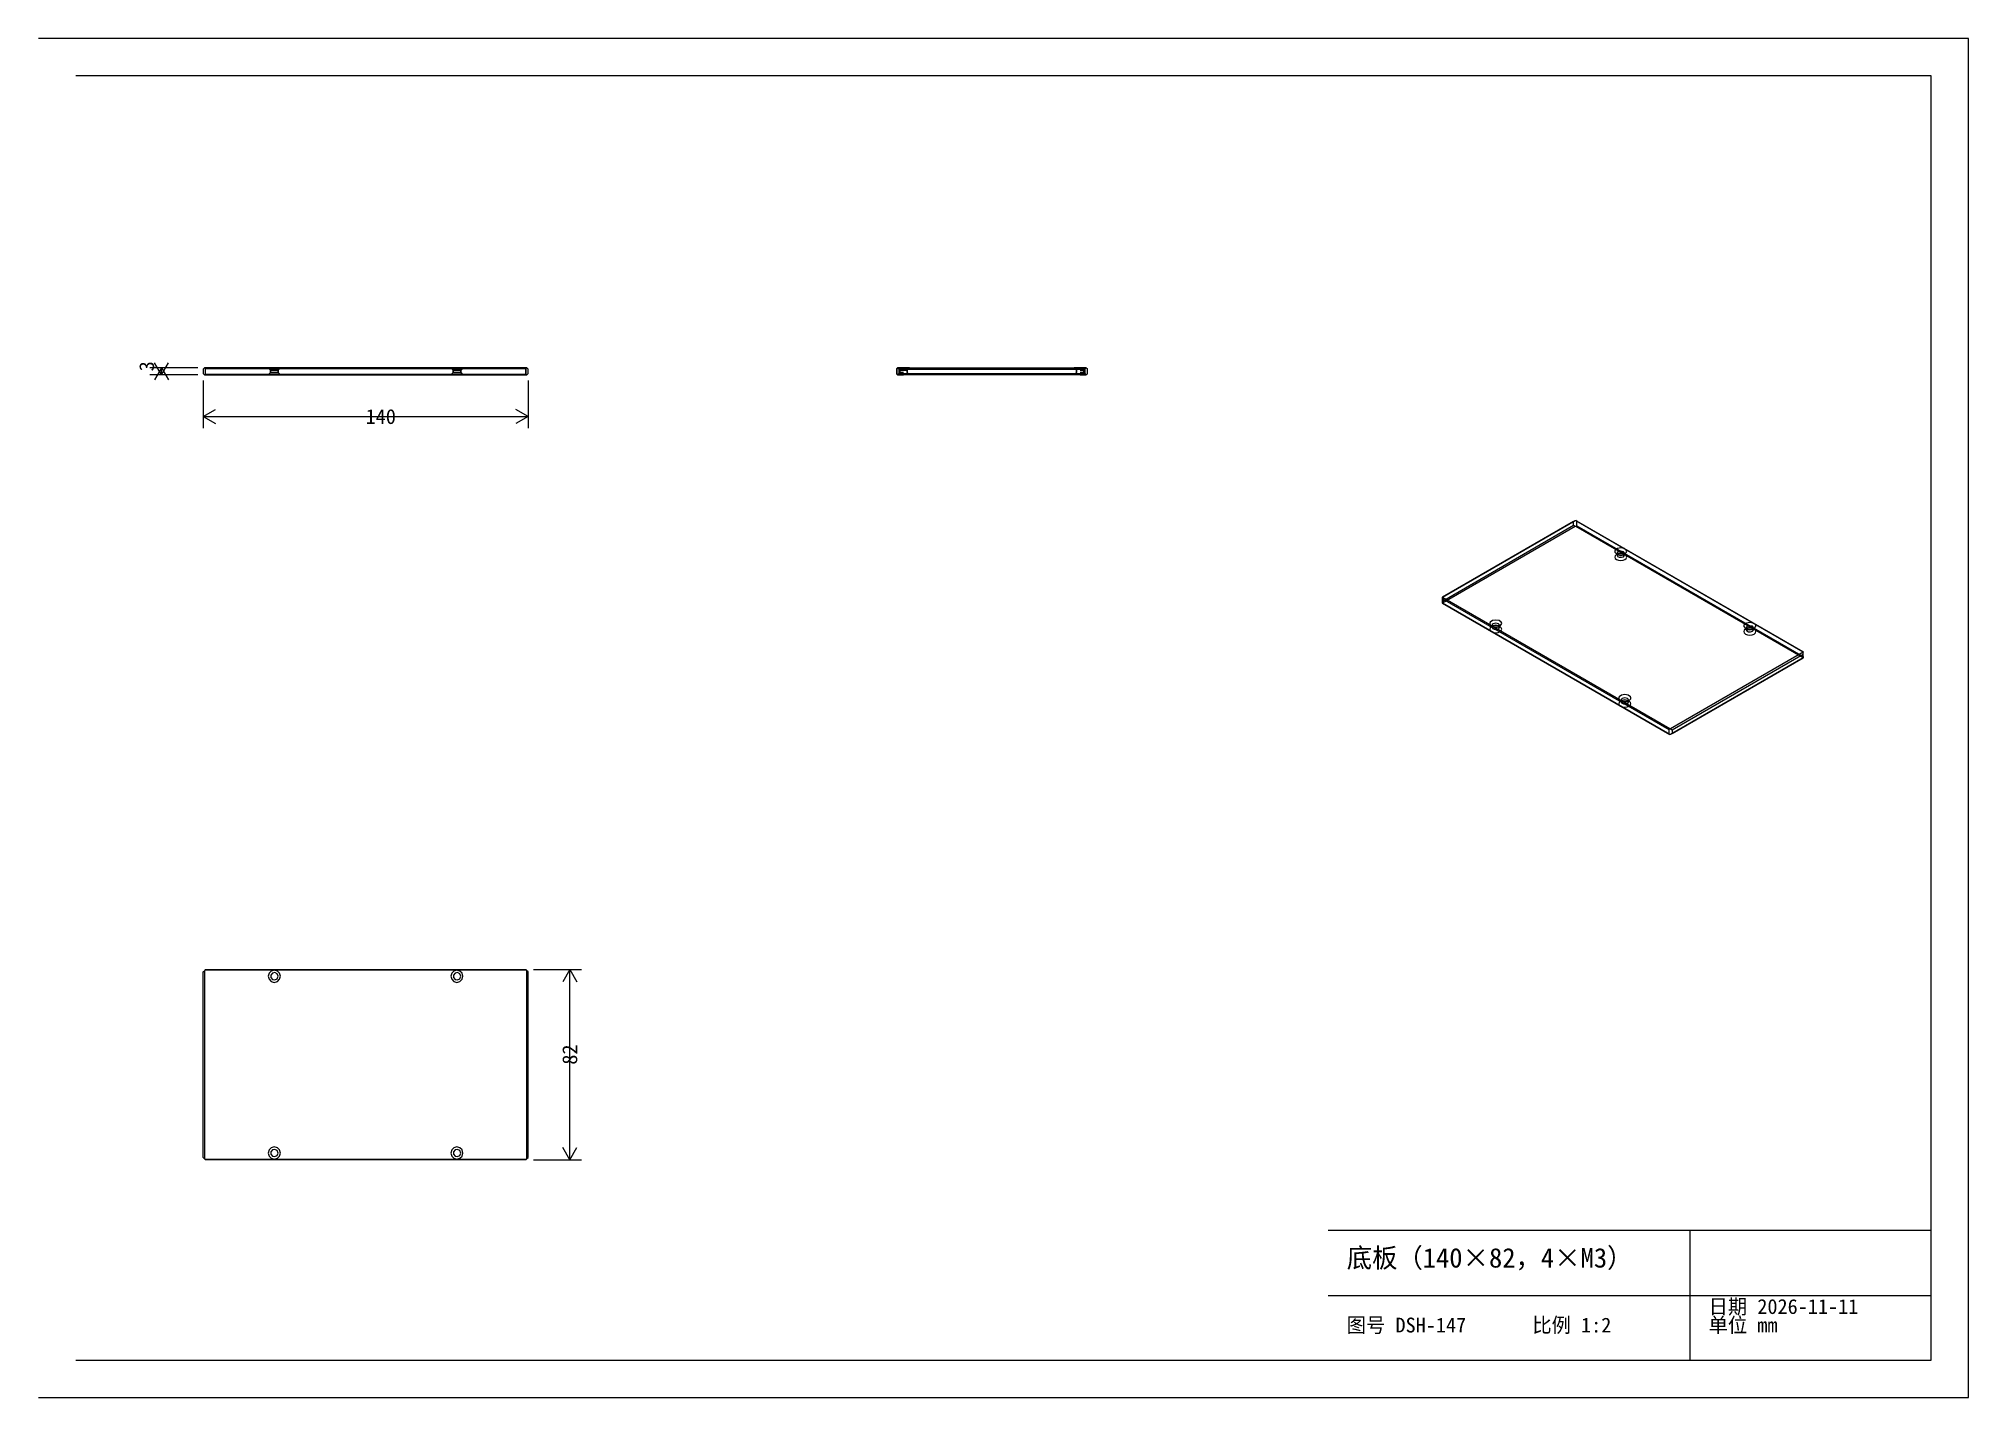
# Model space of a CAD drawing. Header units: metres. Extents: x 2 to 418, y 2 to 295.
import ezdxf

# ---------------------------------------------------------------- set-up
doc = ezdxf.new("R2010")
doc.units = ezdxf.units.M

msp = doc.modelspace()

# ---------------------------------------------------------------- linework, layer by layer
at = {"layer": 'dim'}
for p, q in [((28.5, 222.5), (27, 225.11)), ((28.5, 222.5), (30, 225.11)), ((36.3, 224), (26, 224)), ((36.3, 222.5), (26, 222.5)), ((28.5, 224), (27, 221.39)), ((28.5, 222.5), (28.5, 224)), ((28.5, 224), (30, 221.39)), ((37.5, 221.3), (37.5, 211)), ((107.5, 221.3), (107.5, 211)), ((37.5, 213.5), (40.11, 215)), ((37.5, 213.5), (107.5, 213.5)), ((37.5, 213.5), (40.11, 212)), ((107.5, 213.5), (104.89, 215)), ((107.5, 213.5), (104.89, 212)), ((108.7, 94.25), (119, 94.25)), ((116.5, 94.25), (115, 91.64)), ((116.5, 53.25), (116.5, 94.25)), ((116.5, 94.25), (118, 91.64)), ((116.5, 53.25), (115, 55.86)), ((116.5, 53.25), (118, 55.86)), ((108.7, 53.25), (119, 53.25))]:
    msp.add_line(p, q, dxfattribs=at)
at = {"layer": 'hidden'}
for p, q in [((37.75, 224), (37.5, 223.75)), ((37.5, 223.75), (37.5, 222.75)), ((37.5, 222.75), (37.75, 222.5)), ((107.25, 224), (37.75, 224)), ((37.75, 222.5), (107.25, 222.5)), ((38, 223.85), (37.85, 224)), ((37.85, 222.5), (38, 222.65)), ((38, 222.65), (38, 223.85)), ((38, 223.85), (107, 223.85)), ((54.115, 224), (51.515, 224)), ((51.515, 224), (54.115, 224)), ((54.115, 224), (51.515, 224)), ((51.515, 224), (54.115, 224)), ((52.015, 223.5), (51.515, 224)), ((51.515, 224), (52.015, 223.5)), ((52.015, 223), (51.515, 222.5)), ((51.515, 222.5), (52.015, 223)), ((54.115, 222.5), (51.515, 222.5)), ((51.515, 222.5), (54.115, 222.5)), ((54.115, 222.5), (51.515, 222.5)), ((51.515, 222.5), (54.115, 222.5)), ((53.615, 223.5), (52.015, 223.5)), ((52.015, 223.5), (53.615, 223.5)), ((53.615, 223.5), (52.015, 223.5)), ((52.015, 223.5), (53.615, 223.5)), ((52.015, 223), (52.015, 223.5)), ((52.015, 223.5), (52.015, 223)), ((53.615, 223), (52.015, 223)), ((52.015, 223), (53.615, 223)), ((53.615, 223), (52.015, 223)), ((52.015, 223), (53.615, 223)), ((54.115, 224), (53.615, 223.5)), ((53.615, 223.5), (54.115, 224)), ((53.615, 223), (53.615, 223.5)), ((53.615, 223.5), (53.615, 223)), ((54.115, 222.5), (53.615, 223)), ((53.615, 223), (54.115, 222.5)), ((93.485, 224), (90.885, 224)), ((90.885, 224), (93.485, 224)), ((93.485, 224), (90.885, 224)), ((90.885, 224), (93.485, 224)), ((91.385, 223.5), (90.885, 224)), ((90.885, 224), (91.385, 223.5)), ((91.385, 223), (90.885, 222.5)), ((90.885, 222.5), (91.385, 223)), ((93.485, 222.5), (90.885, 222.5)), ((90.885, 222.5), (93.485, 222.5)), ((93.485, 222.5), (90.885, 222.5)), ((90.885, 222.5), (93.485, 222.5)), ((92.985, 223.5), (91.385, 223.5)), ((91.385, 223.5), (92.985, 223.5)), ((92.985, 223.5), (91.385, 223.5)), ((91.385, 223.5), (92.985, 223.5)), ((91.385, 223), (91.385, 223.5)), ((91.385, 223.5), (91.385, 223)), ((92.985, 223), (91.385, 223)), ((91.385, 223), (92.985, 223)), ((92.985, 223), (91.385, 223)), ((91.385, 223), (92.985, 223)), ((93.485, 224), (92.985, 223.5)), ((92.985, 223.5), (93.485, 224)), ((92.985, 223), (92.985, 223.5)), ((92.985, 223.5), (92.985, 223)), ((93.485, 222.5), (92.985, 223)), ((92.985, 223), (93.485, 222.5)), ((107, 223.85), (107.15, 224)), ((107, 222.65), (107, 223.85)), ((107.5, 223.75), (107.25, 224)), ((107.25, 222.5), (107.5, 222.75)), ((107.5, 222.75), (107.5, 223.75)), ((187, 223.85), (187.15, 224)), ((187, 222.65), (187, 223.85)), ((187.15, 222.5), (187, 222.65)), ((187.15, 224), (227.85, 224)), ((187.15, 224), (189.75, 224)), ((189.75, 224), (187.15, 224)), ((187.15, 224), (189.75, 224)), ((189.75, 224), (187.15, 224)), ((187.15, 224), (187.65, 223.5)), ((187.65, 223.5), (187.15, 224)), ((187.65, 223), (187.15, 222.5)), ((187.15, 222.5), (187.65, 223)), ((227.85, 222.5), (187.15, 222.5)), ((188.45, 222.5), (187.15, 222.5)), ((187.15, 222.5), (188.45, 222.5)), ((187.25, 224), (187.5, 223.75)), ((187.5, 222.75), (187.25, 222.5)), ((187.5, 223.75), (187.5, 222.75)), ((187.5, 222.75), (227.5, 222.75)), ((187.65, 223.5), (189.25, 223.5)), ((189.25, 223.5), (187.65, 223.5)), ((187.65, 223.5), (189.25, 223.5)), ((189.25, 223.5), (187.65, 223.5)), ((187.65, 223), (187.65, 223.5)), ((187.65, 223.5), (187.65, 223)), ((188.45, 223), (187.65, 223)), ((187.65, 223), (188.45, 223)), ((189.25, 223.5), (189.75, 224)), ((189.75, 224), (189.25, 223.5)), ((189.25, 223.5), (189.25, 223)), ((189.25, 223), (189.25, 223.5)), ((189.25, 223), (189.75, 222.5)), ((189.75, 222.5), (189.25, 223)), ((227.85, 224), (225.25, 224)), ((225.25, 224), (227.85, 224)), ((226.55, 224), (225.25, 224)), ((225.25, 224), (226.55, 224)), ((225.75, 223.5), (225.25, 224)), ((225.25, 224), (225.75, 223.5)), ((225.75, 223), (225.25, 222.5)), ((225.25, 222.5), (225.75, 223)), ((225.75, 223.5), (225.75, 223)), ((225.75, 223), (225.75, 223.5)), ((226.55, 223.5), (227.35, 223.5)), ((227.35, 223.5), (226.55, 223.5)), ((226.55, 223), (227.35, 223)), ((227.35, 223), (226.55, 223)), ((226.55, 222.5), (227.85, 222.5)), ((227.85, 222.5), (226.55, 222.5)), ((227.35, 223.5), (227.85, 224)), ((227.85, 224), (227.35, 223.5)), ((227.35, 223.5), (227.35, 223)), ((227.35, 223), (227.35, 223.5)), ((227.35, 223), (227.85, 222.5)), ((227.85, 222.5), (227.35, 223)), ((227.5, 223.75), (227.5, 222.75)), ((227.5, 222.75), (227.75, 222.5)), ((227.85, 224), (228, 223.85)), ((228, 222.65), (227.85, 222.5)), ((228, 223.85), (228, 222.65)), ((332.8934, 190.8619), (304.6091, 174.532)), ((304.6091, 173.7155), (332.8934, 190.0454)), ((304.6091, 173.3072), (333.247, 189.8413)), ((332.8934, 190.8619), (333.247, 191.066)), ((332.8934, 190.0454), (332.8934, 190.8619)), ((332.8934, 190.0454), (333.247, 189.8413)), ((333.247, 189.8413), (333.3884, 189.8413)), ((333.6005, 190.9436), (333.3884, 191.066)), ((333.3884, 189.8413), (333.6005, 189.9638)), ((333.3884, 189.8413), (382.3909, 161.5497)), ((333.6005, 189.9638), (333.6005, 190.9436)), ((382.3909, 162.7744), (333.6005, 190.9436)), ((333.6005, 189.9638), (382.3909, 161.7946)), ((341.8499, 183.4884), (341.751, 183.2011)), ((341.751, 183.2011), (341.8499, 182.9139)), ((342.1317, 183.7318), (341.8499, 183.4884)), ((342.4853, 183.936), (342.1317, 183.7318)), ((342.4853, 183.691), (342.1317, 183.8951)), ((342.3519, 183.8339), (342.1317, 183.7318)), ((342.251, 183.6094), (342.251, 184.0176)), ((342.3334, 183.8135), (342.251, 183.6094)), ((342.251, 183.6094), (342.3858, 183.3528)), ((342.3519, 183.7931), (342.4853, 183.691)), ((342.3858, 183.3528), (342.7448, 183.1827)), ((342.4853, 183.691), (343.051, 183.5557)), ((342.7448, 183.1827), (343.2071, 183.1564)), ((343.051, 183.5557), (343.6167, 183.691)), ((343.2071, 183.1564), (343.6167, 183.2828)), ((343.6167, 183.936), (343.9702, 183.7318)), ((343.9702, 183.8951), (343.6167, 183.691)), ((343.6167, 183.691), (343.7501, 183.7931)), ((343.6167, 183.2828), (343.7901, 183.4326)), ((343.9702, 183.7318), (343.7501, 183.8339)), ((343.851, 183.6094), (343.7686, 183.8135)), ((343.7901, 183.4326), (343.851, 183.6094)), ((343.851, 183.6094), (343.851, 184.0176)), ((344.252, 183.4884), (343.9702, 183.7318)), ((344.351, 183.2011), (344.252, 183.4884)), ((344.252, 182.9139), (344.351, 183.2011)), ((341.8499, 182.9139), (342.1317, 182.6704)), ((342.1317, 182.6704), (342.5535, 182.5077)), ((342.5535, 182.5077), (343.051, 182.4506)), ((343.051, 182.4506), (343.5485, 182.5077)), ((343.5485, 182.5077), (343.9702, 182.6704)), ((343.9702, 182.6704), (344.252, 182.9139)), ((304.6091, 174.532), (304.6091, 173.2256)), ((304.6091, 173.2256), (353.6116, 144.934)), ((314.9092, 167.9341), (314.8102, 167.6469)), ((314.8102, 167.6469), (314.9092, 167.3596)), ((315.191, 168.1776), (314.9092, 167.9341)), ((314.9092, 167.3596), (315.191, 167.1161)), ((315.5445, 168.3817), (315.191, 168.1776)), ((315.5445, 168.1368), (315.191, 168.3409)), ((315.4111, 168.2797), (315.191, 168.1776)), ((315.191, 167.1161), (315.6127, 166.9534)), ((315.3102, 168.0551), (315.3102, 168.4634)), ((315.3926, 168.2592), (315.3102, 168.0551)), ((315.3102, 168.0551), (315.445, 167.7985)), ((315.4111, 168.2388), (315.5445, 168.1368)), ((315.445, 167.7985), (315.8041, 167.6284)), ((315.5445, 168.1368), (316.1102, 168.0015)), ((315.6127, 166.9534), (316.1102, 166.8963)), ((315.8041, 167.6284), (316.2663, 167.6021)), ((316.1102, 168.0015), (316.6759, 168.1368)), ((316.1102, 166.8963), (316.6077, 166.9534)), ((316.2663, 167.6021), (316.6759, 167.7285)), ((316.6077, 166.9534), (317.0295, 167.1161)), ((316.6759, 168.3817), (317.0295, 168.1776)), ((317.0295, 168.3409), (316.6759, 168.1368)), ((316.6759, 168.1368), (316.8093, 168.2388)), ((316.6759, 167.7285), (316.8493, 167.8784)), ((317.0295, 168.1776), (316.8093, 168.2797)), ((316.9102, 168.0551), (316.8279, 168.2592)), ((316.8493, 167.8784), (316.9102, 168.0551)), ((316.9102, 168.0551), (316.9102, 168.4634)), ((317.3113, 167.9341), (317.0295, 168.1776)), ((317.0295, 167.1161), (317.3113, 167.3596)), ((317.4102, 167.6469), (317.3113, 167.9341)), ((317.3113, 167.3596), (317.4102, 167.6469)), ((369.6887, 167.4156), (369.5898, 167.1284)), ((369.5898, 167.1284), (369.6887, 166.8412)), ((369.9705, 167.6591), (369.6887, 167.4156)), ((369.6887, 166.8412), (369.9705, 166.5977)), ((370.3241, 167.8632), (369.9705, 167.6591)), ((370.3241, 167.6183), (369.9705, 167.8224)), ((370.1907, 167.7612), (369.9705, 167.6591)), ((369.9705, 166.5977), (370.3923, 166.435)), ((370.0898, 167.5366), (370.0898, 167.9449)), ((370.1721, 167.7408), (370.0898, 167.5366)), ((370.0898, 167.5366), (370.2246, 167.28)), ((370.1907, 167.7204), (370.3241, 167.6183)), ((370.2246, 167.28), (370.5836, 167.1099)), ((370.3241, 167.6183), (370.8898, 167.483)), ((370.3923, 166.435), (370.8898, 166.3778)), ((370.5836, 167.1099), (371.0459, 167.0836)), ((370.8898, 167.483), (371.4555, 167.6183)), ((370.8898, 166.3778), (371.3873, 166.435)), ((371.0459, 167.0836), (371.4555, 167.21)), ((371.3873, 166.435), (371.809, 166.5977)), ((371.4555, 167.8632), (371.809, 167.6591)), ((371.809, 167.8224), (371.4555, 167.6183)), ((371.4555, 167.6183), (371.5889, 167.7204)), ((371.4555, 167.21), (371.6289, 167.3599)), ((371.809, 167.6591), (371.5889, 167.7612)), ((371.6898, 167.5366), (371.6074, 167.7408)), ((371.6289, 167.3599), (371.6898, 167.5366)), ((371.6898, 167.5366), (371.6898, 167.9449)), ((372.0908, 167.4156), (371.809, 167.6591)), ((371.809, 166.5977), (372.0908, 166.8412)), ((372.1898, 167.1284), (372.0908, 167.4156)), ((372.0908, 166.8412), (372.1898, 167.1284)), ((382.3909, 161.7946), (382.3909, 162.7744)), ((382.3909, 161.468), (353.753, 144.934)), ((382.3909, 161.7946), (382.3909, 161.5497)), ((382.3909, 161.5497), (382.3909, 161.468)), ((342.748, 151.8614), (342.649, 151.5741)), ((342.649, 151.5741), (342.748, 151.2869)), ((343.0298, 152.1049), (342.748, 151.8614)), ((342.748, 151.2869), (343.0298, 151.0434)), ((343.3833, 152.309), (343.0298, 152.1049)), ((343.3833, 152.064), (343.0298, 152.2682)), ((343.2499, 152.2069), (343.0298, 152.1049)), ((343.0298, 151.0434), (343.4515, 150.8807)), ((343.149, 151.9824), (343.149, 152.3906)), ((343.2314, 152.1865), (343.149, 151.9824)), ((343.149, 151.9824), (343.2838, 151.7258)), ((343.2499, 152.1661), (343.3833, 152.064)), ((343.2838, 151.7258), (343.6429, 151.5557)), ((343.3833, 152.064), (343.949, 151.9287)), ((343.4515, 150.8807), (343.949, 150.8236)), ((343.6429, 151.5557), (344.1051, 151.5294)), ((343.949, 151.9287), (344.5147, 152.064)), ((343.949, 150.8236), (344.4465, 150.8807)), ((344.1051, 151.5294), (344.5147, 151.6558)), ((344.4465, 150.8807), (344.8683, 151.0434)), ((344.5147, 152.309), (344.8683, 152.1049)), ((344.8683, 152.2682), (344.5147, 152.064)), ((344.5147, 152.064), (344.6481, 152.1661)), ((344.5147, 151.6558), (344.6881, 151.8056)), ((344.8683, 152.1049), (344.6481, 152.2069)), ((344.749, 151.9824), (344.6666, 152.1865)), ((344.6881, 151.8056), (344.749, 151.9824)), ((344.749, 151.9824), (344.749, 152.3906)), ((345.1501, 151.8614), (344.8683, 152.1049)), ((344.8683, 151.0434), (345.1501, 151.2869)), ((345.249, 151.5741), (345.1501, 151.8614)), ((345.1501, 151.2869), (345.249, 151.5741))]:
    msp.add_line(p, q, dxfattribs=at)
at = {"layer": 'paper'}
for p, q in [((418, 295), (2, 295)), ((418, 2), (418, 295)), ((410, 287), (10, 287)), ((410, 10), (410, 287)), ((410, 38), (280, 38)), ((358, 10), (358, 38)), ((410, 10), (410, 38)), ((280, 24), (410, 24)), ((10, 10), (410, 10)), ((280, 10), (410, 10)), ((2, 2), (418, 2))]:
    msp.add_line(p, q, dxfattribs=at)
at = {"layer": 'visible'}
for p, q in [((37.75, 224), (37.5, 223.75)), ((37.5, 223.75), (37.5, 222.75)), ((37.5, 222.75), (37.75, 222.5)), ((37.85, 224), (37.75, 224)), ((37.75, 222.5), (37.85, 222.5)), ((38, 223.85), (37.85, 224)), ((107.25, 224), (37.85, 224)), ((37.85, 222.5), (38, 222.65)), ((37.85, 222.5), (107.25, 222.5)), ((38, 222.65), (38, 223.85)), ((38, 223.85), (107, 223.85)), ((38, 222.65), (107, 222.65)), ((107, 223.85), (107.15, 224)), ((107, 223.85), (107, 222.65)), ((107, 222.65), (107.15, 222.5)), ((107.5, 223.75), (107.25, 224)), ((107.25, 222.5), (107.5, 222.75)), ((107.5, 222.75), (107.5, 223.75)), ((187.15, 224), (187, 223.85)), ((187, 223.85), (187, 222.65)), ((187, 222.65), (187.15, 222.5)), ((187.25, 224), (187.15, 224)), ((187.15, 222.5), (187.25, 222.5)), ((187.5, 223.75), (187.25, 224)), ((187.25, 224), (227.85, 224)), ((187.25, 222.5), (187.5, 222.75)), ((227.85, 222.5), (187.25, 222.5)), ((187.5, 222.75), (187.5, 223.75)), ((187.5, 223.75), (227.5, 223.75)), ((187.5, 222.75), (227.5, 222.75)), ((227.5, 223.75), (227.75, 224)), ((227.5, 222.75), (227.5, 223.75)), ((227.5, 222.75), (227.75, 222.5)), ((227.85, 224), (228, 223.85)), ((228, 222.65), (227.85, 222.5)), ((228, 223.85), (228, 222.65)), ((304.6091, 174.532), (333.247, 191.066)), ((333.247, 191.066), (333.3884, 191.066)), ((333.3884, 191.066), (382.3909, 162.7744)), ((341.8499, 184.7131), (341.7572, 184.4994)), ((341.7572, 184.4994), (341.776, 184.2794)), ((341.776, 184.2794), (342.1317, 183.8951)), ((342.3287, 185.0499), (341.8499, 184.7131)), ((342.1317, 183.8951), (342.5535, 183.7324)), ((342.3119, 184.1944), (342.251, 184.0176)), ((342.251, 184.0176), (342.3519, 183.7931)), ((342.4853, 184.3442), (342.3119, 184.1944)), ((343.051, 185.1764), (342.3287, 185.0499)), ((342.4853, 183.936), (342.3334, 183.8135)), ((343.051, 183.9517), (342.3519, 183.8339)), ((343.051, 184.4795), (342.4853, 184.3442)), ((343.051, 184.0713), (342.4853, 183.936)), ((342.5535, 183.7324), (343.051, 183.6753)), ((343.7732, 185.0499), (343.051, 185.1764)), ((343.6167, 184.3442), (343.051, 184.4795)), ((343.6167, 183.936), (343.051, 184.0713)), ((343.7501, 183.8339), (343.051, 183.9517)), ((343.051, 183.6753), (343.5485, 183.7324)), ((343.5485, 183.7324), (343.9702, 183.8951)), ((343.7901, 184.1944), (343.6167, 184.3442)), ((343.7686, 183.8135), (343.6167, 183.936)), ((343.7501, 183.7931), (343.851, 184.0176)), ((344.252, 184.7131), (343.7732, 185.0499)), ((343.851, 184.0176), (343.7901, 184.1944)), ((343.9702, 183.8951), (344.326, 184.2794)), ((344.3447, 184.4994), (344.252, 184.7131)), ((344.326, 184.2794), (344.3447, 184.4994)), ((304.6091, 173.2256), (304.6091, 174.532)), ((353.6116, 146.1587), (304.6091, 174.4503)), ((304.6091, 174.2054), (353.3995, 146.0362)), ((353.6116, 144.934), (304.6091, 173.2256)), ((314.9092, 169.1588), (314.8165, 168.9452)), ((314.8165, 168.9452), (314.8352, 168.7252)), ((314.8352, 168.7252), (315.191, 168.3409)), ((315.388, 169.4957), (314.9092, 169.1588)), ((315.191, 168.3409), (315.6127, 168.1782)), ((315.3711, 168.6401), (315.3102, 168.4634)), ((315.3102, 168.4634), (315.4111, 168.2388)), ((315.5445, 168.79), (315.3711, 168.6401)), ((316.1102, 169.6222), (315.388, 169.4957)), ((315.5445, 168.3817), (315.3926, 168.2592)), ((316.1102, 168.3974), (315.4111, 168.2797)), ((316.1102, 168.9252), (315.5445, 168.79)), ((316.1102, 168.517), (315.5445, 168.3817)), ((315.6127, 168.1782), (316.1102, 168.1211)), ((316.8325, 169.4957), (316.1102, 169.6222)), ((316.6759, 168.79), (316.1102, 168.9252)), ((316.6759, 168.3817), (316.1102, 168.517)), ((316.8093, 168.2797), (316.1102, 168.3974)), ((316.1102, 168.1211), (316.6077, 168.1782)), ((316.6077, 168.1782), (317.0295, 168.3409)), ((316.8493, 168.6401), (316.6759, 168.79)), ((316.8279, 168.2592), (316.6759, 168.3817)), ((316.8093, 168.2388), (316.9102, 168.4634)), ((317.3113, 169.1588), (316.8325, 169.4957)), ((316.9102, 168.4634), (316.8493, 168.6401)), ((317.0295, 168.3409), (317.3852, 168.7252)), ((317.404, 168.9452), (317.3113, 169.1588)), ((317.3852, 168.7252), (317.404, 168.9452)), ((369.6887, 168.6404), (369.596, 168.4267)), ((369.596, 168.4267), (369.6148, 168.2067)), ((369.6148, 168.2067), (369.9705, 167.8224)), ((370.1675, 168.9772), (369.6887, 168.6404)), ((369.9705, 167.8224), (370.3923, 167.6597)), ((370.1507, 168.1216), (370.0898, 167.9449)), ((370.0898, 167.9449), (370.1907, 167.7204)), ((370.3241, 168.2715), (370.1507, 168.1216)), ((370.8898, 169.1037), (370.1675, 168.9772)), ((370.3241, 167.8632), (370.1721, 167.7408)), ((370.8898, 167.8789), (370.1907, 167.7612)), ((370.8898, 168.4068), (370.3241, 168.2715)), ((370.8898, 167.9985), (370.3241, 167.8632)), ((370.3923, 167.6597), (370.8898, 167.6026)), ((371.612, 168.9772), (370.8898, 169.1037)), ((371.4555, 168.2715), (370.8898, 168.4068)), ((371.4555, 167.8632), (370.8898, 167.9985)), ((371.5889, 167.7612), (370.8898, 167.8789)), ((370.8898, 167.6026), (371.3873, 167.6597)), ((371.3873, 167.6597), (371.809, 167.8224)), ((371.6289, 168.1216), (371.4555, 168.2715)), ((371.6074, 167.7408), (371.4555, 167.8632)), ((371.5889, 167.7204), (371.6898, 167.9449)), ((372.0908, 168.6404), (371.612, 168.9772)), ((371.6898, 167.9449), (371.6289, 168.1216)), ((371.809, 167.8224), (372.1648, 168.2067)), ((372.1835, 168.4267), (372.0908, 168.6404)), ((372.1648, 168.2067), (372.1835, 168.4267)), ((382.3909, 162.6928), (353.753, 146.1587)), ((354.1066, 145.9546), (382.3909, 162.2845)), ((382.3909, 162.7744), (382.3909, 162.6928)), ((382.3909, 161.468), (382.3909, 162.6928)), ((354.1066, 145.1381), (382.3909, 161.468)), ((342.748, 153.0861), (342.6553, 152.8724)), ((342.6553, 152.8724), (342.674, 152.6524)), ((342.674, 152.6524), (343.0298, 152.2682)), ((343.2268, 153.4229), (342.748, 153.0861)), ((343.0298, 152.2682), (343.4515, 152.1055)), ((343.2099, 152.5674), (343.149, 152.3906)), ((343.149, 152.3906), (343.2499, 152.1661)), ((343.3833, 152.7172), (343.2099, 152.5674)), ((343.949, 153.5494), (343.2268, 153.4229)), ((343.3833, 152.309), (343.2314, 152.1865)), ((343.949, 152.3247), (343.2499, 152.2069)), ((343.949, 152.8525), (343.3833, 152.7172)), ((343.949, 152.4443), (343.3833, 152.309)), ((343.4515, 152.1055), (343.949, 152.0483)), ((344.6713, 153.4229), (343.949, 153.5494)), ((344.5147, 152.7172), (343.949, 152.8525)), ((344.5147, 152.309), (343.949, 152.4443)), ((344.6481, 152.2069), (343.949, 152.3247)), ((343.949, 152.0483), (344.4465, 152.1055)), ((344.4465, 152.1055), (344.8683, 152.2682)), ((344.6881, 152.5674), (344.5147, 152.7172)), ((344.6666, 152.1865), (344.5147, 152.309)), ((344.6481, 152.1661), (344.749, 152.3906)), ((345.1501, 153.0861), (344.6713, 153.4229)), ((344.749, 152.3906), (344.6881, 152.5674)), ((344.8683, 152.2682), (345.224, 152.6524)), ((345.2428, 152.8724), (345.1501, 153.0861)), ((345.224, 152.6524), (345.2428, 152.8724)), ((353.3995, 146.0362), (353.6116, 146.1587)), ((353.3995, 146.0362), (353.3995, 145.0564)), ((353.753, 146.1587), (353.6116, 146.1587)), ((353.753, 146.1587), (354.1066, 145.9546)), ((354.1066, 145.9546), (354.1066, 145.1381)), ((353.753, 144.934), (353.6116, 144.934)), ((354.1066, 145.1381), (353.753, 144.934)), ((37.5, 93.75), (37.75, 94)), ((37.5, 53.75), (37.5, 93.75)), ((37.85, 94.1), (37.75, 94)), ((37.75, 94), (37.75, 53.5)), ((37.85, 94.1), (38, 94.25)), ((107.15, 94.1), (37.85, 94.1)), ((38, 94.25), (107, 94.25)), ((51.6892, 93.45), (51.515, 92.8)), ((51.515, 92.8), (51.6892, 92.15)), ((52.165, 93.9258), (51.6892, 93.45)), ((51.6892, 92.15), (52.165, 91.6742)), ((52.415, 93.4928), (52.0632, 93.0736)), ((52.0632, 93.0736), (52.0632, 92.5264)), ((52.0632, 92.5264), (52.415, 92.1072)), ((52.815, 94.1), (52.165, 93.9258)), ((52.165, 91.6742), (52.815, 91.5)), ((52.9539, 93.5878), (52.415, 93.4928)), ((52.415, 92.1072), (52.9539, 92.0122)), ((53.465, 93.9258), (52.815, 94.1)), ((52.815, 91.5), (53.465, 91.6742)), ((53.4278, 93.3142), (52.9539, 93.5878)), ((52.9539, 92.0122), (53.4278, 92.2858)), ((53.615, 92.8), (53.4278, 93.3142)), ((53.4278, 92.2858), (53.615, 92.8)), ((53.9408, 93.45), (53.465, 93.9258)), ((53.465, 91.6742), (53.9408, 92.15)), ((54.115, 92.8), (53.9408, 93.45)), ((53.9408, 92.15), (54.115, 92.8)), ((91.0592, 93.45), (90.885, 92.8)), ((90.885, 92.8), (91.0592, 92.15)), ((91.535, 93.9258), (91.0592, 93.45)), ((91.0592, 92.15), (91.535, 91.6742)), ((91.785, 93.4928), (91.4332, 93.0736)), ((91.4332, 93.0736), (91.4332, 92.5264)), ((91.4332, 92.5264), (91.785, 92.1072)), ((92.185, 94.1), (91.535, 93.9258)), ((91.535, 91.6742), (92.185, 91.5)), ((92.3239, 93.5878), (91.785, 93.4928)), ((91.785, 92.1072), (92.3239, 92.0122)), ((92.835, 93.9258), (92.185, 94.1)), ((92.185, 91.5), (92.835, 91.6742)), ((92.7978, 93.3142), (92.3239, 93.5878)), ((92.3239, 92.0122), (92.7978, 92.2858)), ((92.985, 92.8), (92.7978, 93.3142)), ((92.7978, 92.2858), (92.985, 92.8)), ((93.3108, 93.45), (92.835, 93.9258)), ((92.835, 91.6742), (93.3108, 92.15)), ((93.485, 92.8), (93.3108, 93.45)), ((93.3108, 92.15), (93.485, 92.8)), ((107, 94.25), (107.15, 94.1)), ((107.25, 94), (107.15, 94.1)), ((107.25, 53.5), (107.25, 94)), ((107.5, 93.75), (107.25, 94)), ((107.5, 53.75), (107.5, 93.75)), ((51.6892, 55.35), (51.515, 54.7)), ((51.515, 54.7), (51.6892, 54.05)), ((52.165, 55.8258), (51.6892, 55.35)), ((52.415, 55.3928), (52.0632, 54.9736)), ((52.0632, 54.9736), (52.0632, 54.4264)), ((52.0632, 54.4264), (52.415, 54.0072)), ((52.815, 56), (52.165, 55.8258)), ((52.9539, 55.4878), (52.415, 55.3928)), ((53.465, 55.8258), (52.815, 56)), ((53.4278, 55.2142), (52.9539, 55.4878)), ((52.9539, 53.9122), (53.4278, 54.1858)), ((53.615, 54.7), (53.4278, 55.2142)), ((53.4278, 54.1858), (53.615, 54.7)), ((53.9408, 55.35), (53.465, 55.8258)), ((54.115, 54.7), (53.9408, 55.35)), ((53.9408, 54.05), (54.115, 54.7)), ((91.0592, 55.35), (90.885, 54.7)), ((90.885, 54.7), (91.0592, 54.05)), ((91.535, 55.8258), (91.0592, 55.35)), ((91.785, 55.3928), (91.4332, 54.9736)), ((91.4332, 54.9736), (91.4332, 54.4264)), ((91.4332, 54.4264), (91.785, 54.0072)), ((92.185, 56), (91.535, 55.8258)), ((92.3239, 55.4878), (91.785, 55.3928)), ((92.835, 55.8258), (92.185, 56)), ((92.7978, 55.2142), (92.3239, 55.4878)), ((92.3239, 53.9122), (92.7978, 54.1858)), ((92.985, 54.7), (92.7978, 55.2142)), ((92.7978, 54.1858), (92.985, 54.7)), ((93.3108, 55.35), (92.835, 55.8258)), ((93.485, 54.7), (93.3108, 55.35)), ((93.3108, 54.05), (93.485, 54.7)), ((38, 53.25), (37.5, 53.75)), ((37.85, 53.4), (107.15, 53.4)), ((107, 53.25), (38, 53.25)), ((51.6892, 54.05), (52.165, 53.5742)), ((52.165, 53.5742), (52.815, 53.4)), ((52.415, 54.0072), (52.9539, 53.9122)), ((52.815, 53.4), (53.465, 53.5742)), ((53.465, 53.5742), (53.9408, 54.05)), ((91.0592, 54.05), (91.535, 53.5742)), ((91.535, 53.5742), (92.185, 53.4)), ((91.785, 54.0072), (92.3239, 53.9122)), ((92.185, 53.4), (92.835, 53.5742)), ((92.835, 53.5742), (93.3108, 54.05)), ((107.15, 53.4), (107, 53.25)), ((107.15, 53.4), (107.25, 53.5)), ((107.25, 53.5), (107.5, 53.75))]:
    msp.add_line(p, q, dxfattribs=at)

# ---------------------------------------------------------------- texts
at = {"layer": 'dim'}
for s, p in [('3', (26.9, 223.25)), ('82', (118.1, 73.75))]:
    msp.add_text(s, height=3.2, rotation=90, dxfattribs=at).set_placement(p)
msp.add_text('140', height=3.2, dxfattribs=at).set_placement((72.5, 211.9))
at = {"layer": 'paper'}
for s, height, p in [('底板（140×82，4×M3）', 4.2, (284, 30)), ('日期 2026-11-11', 3.2, (362, 20)), ('图号 DSH-147', 3.2, (284, 16)), ('比例 1:2', 3.2, (324, 16)), ('单位 mm', 3.2, (362, 16))]:
    msp.add_text(s, height=height, dxfattribs=at).set_placement(p)

doc.saveas('drawing.dxf')
